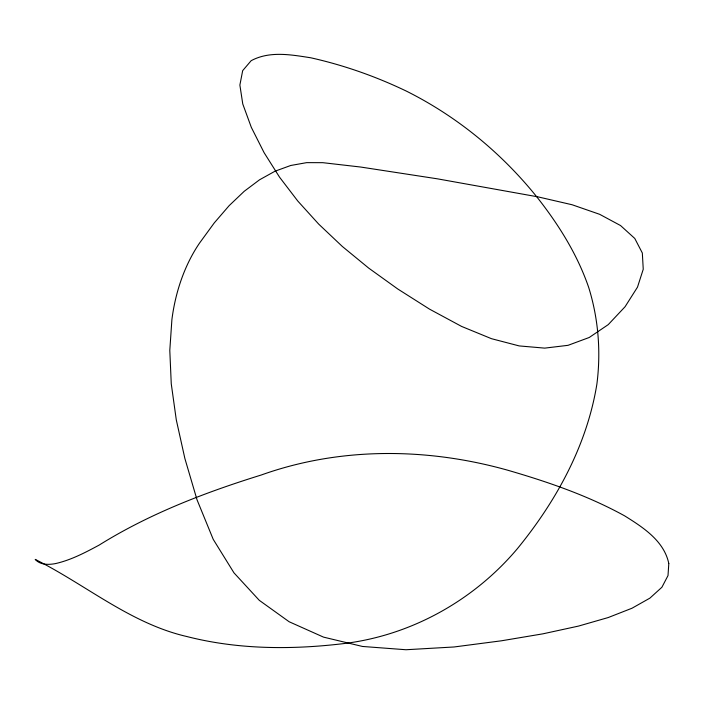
<?xml version="1.0" encoding="UTF-8"?>
<svg xmlns="http://www.w3.org/2000/svg" width="704" height="704" viewBox="0 0 704 704"><rect width="100%" height="100%" fill="white"/><g stroke="black" fill="none" stroke-linecap="round" stroke-linejoin="round"><path stroke-width="1.06" d="M668.8 563.543L668.008 575.582L661.901 587.25L649.898 598.136L631.998 608.23L608.203 617.549L578.512 626.085L542.925 633.829L501.433 640.798L454.054 646.976L405.997 649.739L362.49 646.457L323.532 637.129L289.133 621.746L259.274 600.318L233.974 572.845L213.215 539.326L197.014 499.752L184.87 458.471L176.282 419.822L171.257 383.794L169.796 350.39L171.899 319.616A143.862 100.065 -88.4 0 1 199.566 243.056L214.245 222.93L229.126 205.674L244.218 191.303L259.521 179.81L275.026 171.204L290.743 165.484L306.671 162.642L322.81 162.677L360.615 167.033L437.281 178.807L537.909 196.856L572.106 204.75L599.65 214.315L620.541 225.544L634.77 238.445L642.33 253.009L643.245 269.245L637.49 287.153L625.082 306.715L608.256 324.614L589.248 337.48L568.066 345.321L544.711 348.128L519.182 345.919L491.48 338.686L461.595 326.427L429.537 309.144L397.742 288.974L368.676 268.083L342.32 246.453L318.692 224.101L297.774 201.018L279.567 177.197L264.088 152.654L251.328 127.38L242.766 103.972L239.879 85.061L242.678 70.638L251.152 60.694C269.57 50.767 291.025 54.718 310.684 57.772C343.807 65.164 375.918 76.472 406.498 91.177C457.327 116.591 502.04 153.41 537.504 197.754C558.897 225.016 577.447 254.681 588.746 287.602C598.409 318.824 601.049 351.736 596.878 384.138C586.96 445.386 556.151 501.345 517.194 548.909C473.22 600.97 410.071 635.976 342.214 643.773C290.585 649.827 237.679 649.493 187.07 636.583C130.566 623.638 85.862 584.698 35.2 559.39C40.19 565.022 48.391 564.872 55.211 563.649C70.849 560.164 85.149 552.622 99.15 545.09C149.362 513.762 204.987 492.483 261.307 474.989C340.331 446.741 427.266 447.621 507.558 470.166C547.835 481.844 587.822 495.563 624.65 515.865C642.99 527.314 664.066 540.83 668.8 563.543"/></g></svg>
